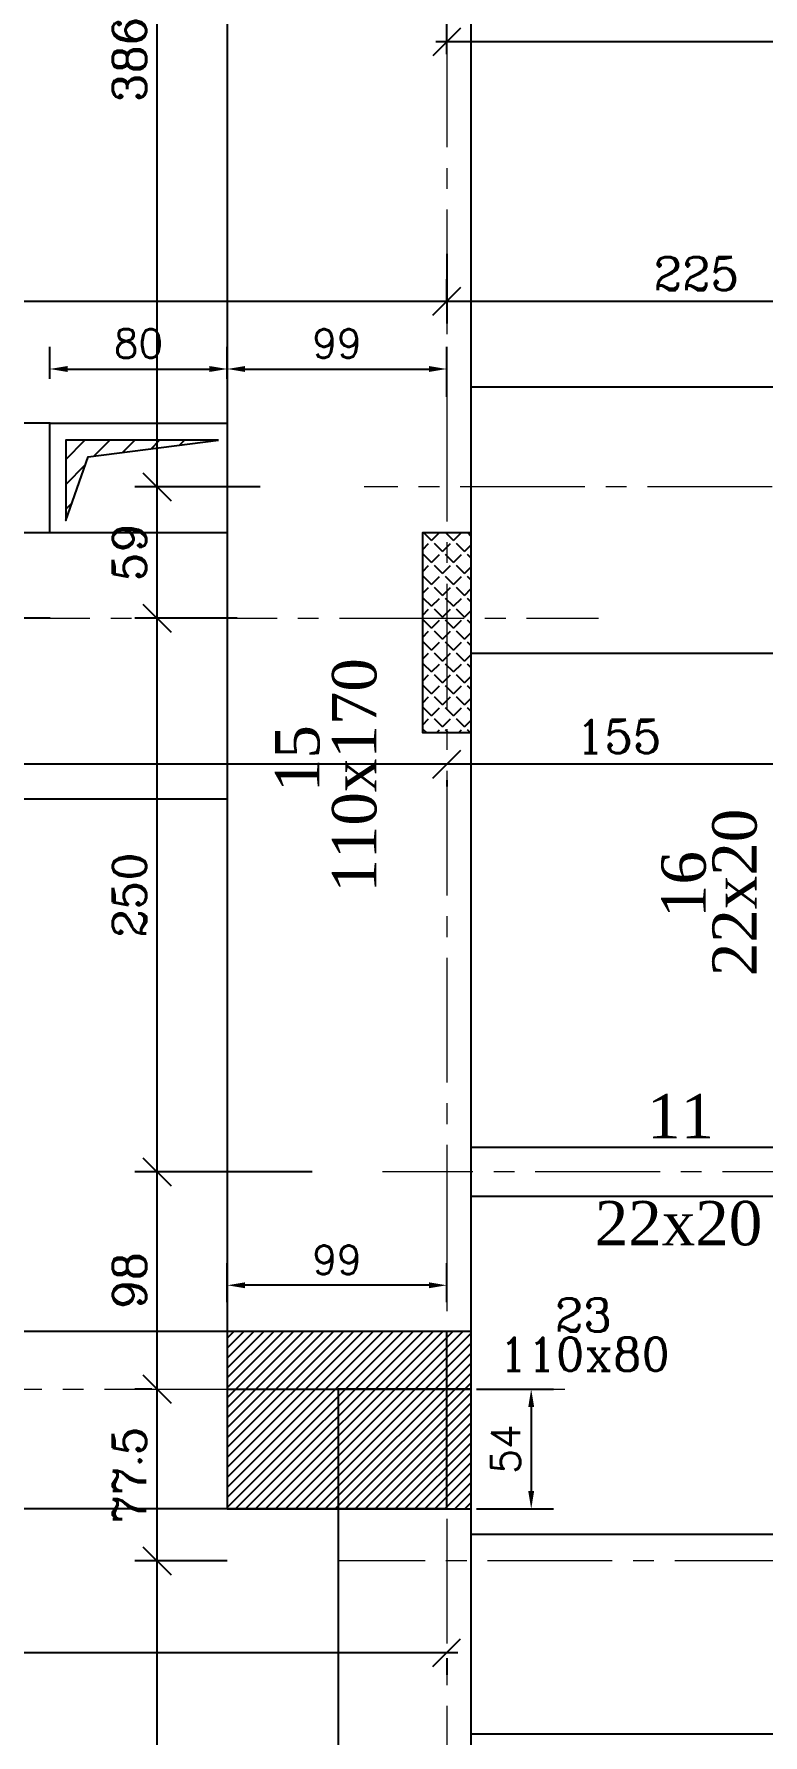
# Model space of a CAD drawing. Header units: millimetres. Extents: x -12479 to 5276, y -30 to 40263.
# Drawn here: x -4032 to -3703, y 32089 to 32856 of the extents above; entities that cross this region are included whole.
import ezdxf
from ezdxf.enums import TextEntityAlignment as Align

# ---------------------------------------------------------------- set-up
doc = ezdxf.new("R2010")
doc.units = ezdxf.units.MM
doc.linetypes.add('AXES2', pattern=[1.125, 0.75, -0.125, 0.125, -0.125])
for name, color, linetype in [('AXES', 1, 'AXES2'), ('COFFRAGE', 2, 'Continuous'), ('GAINES', 2, 'Continuous'), ('HACH', 1, 'Continuous'), ('HACHPOT', 2, 'Continuous'), ('POTEAU', 2, 'Continuous'), ('POTNAIS', 1, 'Continuous'), ('titre poteaux', 3, 'Continuous'), ('Titre poutre', 3, 'Continuous')]:
    doc.layers.add(name, color=color, linetype=linetype)
doc.layers.add('COTATIONS', color=1, linetype='Continuous', lineweight=25)
doc.styles.add('ROMANCSABA', font='romanc.shx')
doc.styles.add('ROMANTICSABA', font='romantic.ttf')
doc.styles.add('STANDSABA', font='romans.shx')
doc.dimstyles.new('GENERALE', dxfattribs={"dimtxt": 15, "dimasz": 12.5, "dimexe": 10, "dimexo": 50, "dimgap": 5, "dimtad": 1, "dimdec": 1, "dimrnd": 0.5, "dimdsep": 46, "dimtxsty": 'ROMANCSABA', "dimblk1": 'OBLIQUE', "dimblk2": 'OBLIQUE', "dimsah": 1, "dimcen": 2.5, "dimdle": 5, "dimclrd": 1, "dimclre": 1, "dimclrt": 3, "dimadec": 0, "dimazin": 0, "dimtfac": 1, "dimtdec": 1, "dimtmove": 0, "dimatfit": 3, "dimldrblk": 'OBLIQUE', "dimfxl": 0, "dimtvp": 1, "dimtolj": 1, "dimtzin": 0, "dimarcsym": 0})
doc.dimstyles.new('POTEAUX', dxfattribs={"dimtxt": 13, "dimasz": 8, "dimexe": 10, "dimexo": 20, "dimgap": 5, "dimtad": 1, "dimdec": 1, "dimrnd": 0.5, "dimdsep": 46, "dimtxsty": 'STANDSABA', "dimcen": 2.5, "dimdle": 5, "dimclrd": 1, "dimclre": 1, "dimclrt": 3, "dimadec": 0, "dimazin": 0, "dimtfac": 1, "dimtdec": 1, "dimtmove": 0, "dimatfit": 3, "dimfxl": 0, "dimtvp": 1, "dimtolj": 1, "dimtzin": 0, "dimarcsym": 0})

# ---------------------------------------------------------------- blocks, each defined once
blk = doc.blocks.new('_Oblique')
at = {"color": 0, "linetype": 'ByBlock', "lineweight": -2}
blk.add_line((-0.5, -0.5), (0.5, 0.5), dxfattribs=at)
blk = doc.blocks.new('*D42')
at = {"layer": 'COTATIONS', "color": 1, "linetype": 'ByBlock', "lineweight": -2}
for p, q in [((-3690.68, 32579.66), (-3690.68, 32517.09)), ((-3685.68, 32527.09), (-3850.68, 32527.09)), ((-3845.68, 32519.83), (-3845.68, 32517.09))]:
    blk.add_line(p, q, dxfattribs=at)
at = {"layer": 'Defpoints', "color": 0, "linetype": 'ByBlock'}
for p in [(-3690.68, 32629.66, 0.38), (-3845.68, 32569.83, 0.06), (-3845.68, 32527.09)]:
    blk.add_point(p, dxfattribs=at)
at = {"layer": 'COTATIONS', "color": 1, "linetype": 'ByBlock', "lineweight": -2, "xscale": 12.5, "yscale": 12.5, "zscale": 12.5, "rotation": 180}
blk.add_blockref('_Oblique', (-3845.68, 32527.09), dxfattribs=at)
at = {"layer": 'COTATIONS', "color": 1, "linetype": 'ByBlock', "lineweight": -2, "xscale": 12.5, "yscale": 12.5, "zscale": 12.5}
blk.add_blockref('_Oblique', (-3690.68, 32527.09), dxfattribs=at)
at = {"layer": 'COTATIONS', "color": 3, "linetype": 'ByBlock', "insert": (-3768.18, 32539.59), "char_height": 15, "attachment_point": 5, "style": 'ROMANCSABA'}
blk.add_mtext('\\A1;155', dxfattribs=at)
blk = doc.blocks.new('*D43')
at = {"layer": 'COTATIONS', "color": 1, "linetype": 'ByBlock', "lineweight": -2}
for p, q in [((-3840.68, 32527.09), (-4335.68, 32527.09)), ((-4330.68, 32526.79), (-4330.68, 32517.09)), ((-3845.68, 32519.83), (-3845.68, 32517.09))]:
    blk.add_line(p, q, dxfattribs=at)
at = {"layer": 'Defpoints', "color": 0, "linetype": 'ByBlock'}
for p in [(-4330.68, 32576.79, -0.32), (-3845.68, 32569.83, 0.06), (-4330.68, 32527.09)]:
    blk.add_point(p, dxfattribs=at)
at = {"layer": 'COTATIONS', "color": 1, "linetype": 'ByBlock', "lineweight": -2, "xscale": 12.5, "yscale": 12.5, "zscale": 12.5, "rotation": 180}
blk.add_blockref('_Oblique', (-4330.68, 32527.09), dxfattribs=at)
at = {"layer": 'COTATIONS', "color": 1, "linetype": 'ByBlock', "lineweight": -2, "xscale": 12.5, "yscale": 12.5, "zscale": 12.5}
blk.add_blockref('_Oblique', (-3845.68, 32527.09), dxfattribs=at)
at = {"layer": 'COTATIONS', "color": 3, "linetype": 'ByBlock', "insert": (-4088.18, 32539.59), "char_height": 15, "attachment_point": 5, "style": 'ROMANCSABA'}
blk.add_mtext('\\A1;485', dxfattribs=at)
blk = doc.blocks.new('*D51')
at = {"layer": 'COTATIONS', "color": 1, "linetype": 'ByBlock', "lineweight": -2}
for p, q in [((-3845.68, 32847.44), (-3845.68, 32862.91)), ((-3060.68, 32848.92), (-3060.68, 32862.91)), ((-3055.68, 32852.91), (-3850.68, 32852.91))]:
    blk.add_line(p, q, dxfattribs=at)
at = {"layer": 'Defpoints', "color": 0, "linetype": 'ByBlock'}
for p in [(-3845.68, 32852.91), (-3845.68, 32797.44, 0.02), (-3060.68, 32798.92, 0.02)]:
    blk.add_point(p, dxfattribs=at)
at = {"layer": 'COTATIONS', "color": 1, "linetype": 'ByBlock', "lineweight": -2, "xscale": 12.5, "yscale": 12.5, "zscale": 12.5, "rotation": 180}
blk.add_blockref('_Oblique', (-3845.68, 32852.91), dxfattribs=at)
at = {"layer": 'COTATIONS', "color": 1, "linetype": 'ByBlock', "lineweight": -2, "xscale": 12.5, "yscale": 12.5, "zscale": 12.5}
blk.add_blockref('_Oblique', (-3060.68, 32852.91), dxfattribs=at)
at = {"layer": 'COTATIONS', "color": 3, "linetype": 'ByBlock', "insert": (-3453.18, 32865.41), "char_height": 15, "attachment_point": 5, "style": 'ROMANCSABA'}
blk.add_mtext('\\A1;785', dxfattribs=at)
blk = doc.blocks.new('*D53')
at = {"layer": 'COTATIONS', "color": 1, "linetype": 'ByBlock', "lineweight": -2}
for p, q in [((-4735.68, 32716.01), (-4735.68, 32745.9)), ((-3845.68, 32735.71), (-3845.68, 32745.9)), ((-3840.68, 32735.9), (-4740.68, 32735.9))]:
    blk.add_line(p, q, dxfattribs=at)
at = {"layer": 'Defpoints', "color": 0, "linetype": 'ByBlock'}
for p in [(-4735.68, 32735.9), (-3845.68, 32685.71, 0.02), (-4735.68, 32666.01, -0.35)]:
    blk.add_point(p, dxfattribs=at)
at = {"layer": 'COTATIONS', "color": 1, "linetype": 'ByBlock', "lineweight": -2, "xscale": 12.5, "yscale": 12.5, "zscale": 12.5, "rotation": 180}
blk.add_blockref('_Oblique', (-4735.68, 32735.9), dxfattribs=at)
at = {"layer": 'COTATIONS', "color": 1, "linetype": 'ByBlock', "lineweight": -2, "xscale": 12.5, "yscale": 12.5, "zscale": 12.5}
blk.add_blockref('_Oblique', (-3845.68, 32735.9), dxfattribs=at)
at = {"layer": 'COTATIONS', "color": 3, "linetype": 'ByBlock', "insert": (-4290.68, 32748.4), "char_height": 15, "attachment_point": 5, "style": 'ROMANCSABA'}
blk.add_mtext('\\A1;890', dxfattribs=at)
blk = doc.blocks.new('*D56')
at = {"layer": 'COTATIONS', "color": 1, "linetype": 'ByBlock', "lineweight": -2}
for p, q in [((-3840.68, 32126.31), (-4740.68, 32126.31)), ((-3845.68, 32123.87), (-3845.68, 32116.31)), ((-4735.68, 32110.66), (-4735.68, 32116.31))]:
    blk.add_line(p, q, dxfattribs=at)
at = {"layer": 'Defpoints', "color": 0, "linetype": 'ByBlock'}
for p in [(-3845.68, 32173.87, 0.22), (-4735.68, 32160.66, -0.15), (-4735.68, 32126.31)]:
    blk.add_point(p, dxfattribs=at)
at = {"layer": 'COTATIONS', "color": 1, "linetype": 'ByBlock', "lineweight": -2, "xscale": 12.5, "yscale": 12.5, "zscale": 12.5, "rotation": 180}
blk.add_blockref('_Oblique', (-4735.68, 32126.31), dxfattribs=at)
at = {"layer": 'COTATIONS', "color": 1, "linetype": 'ByBlock', "lineweight": -2, "xscale": 12.5, "yscale": 12.5, "zscale": 12.5}
blk.add_blockref('_Oblique', (-3845.68, 32126.31), dxfattribs=at)
at = {"layer": 'COTATIONS', "color": 3, "linetype": 'ByBlock', "insert": (-4290.68, 32138.81), "char_height": 15, "attachment_point": 5, "style": 'ROMANCSABA'}
blk.add_mtext('\\A1;890', dxfattribs=at)
blk = doc.blocks.new('*D58')
at = {"layer": 'COTATIONS', "color": 1, "linetype": 'ByBlock', "lineweight": -2}
for p, q in [((-3944.68, 32167.69), (-3986.26, 32167.69)), ((-3976.26, 31862.94), (-3976.26, 32172.69)), ((-3970.05, 31867.94), (-3986.26, 31867.94))]:
    blk.add_line(p, q, dxfattribs=at)
at = {"layer": 'Defpoints', "color": 0, "linetype": 'ByBlock'}
for p in [(-3976.26, 32167.69), (-3894.68, 32167.69), (-3920.05, 31867.94)]:
    blk.add_point(p, dxfattribs=at)
at = {"layer": 'COTATIONS', "color": 1, "linetype": 'ByBlock', "lineweight": -2, "xscale": 12.5, "yscale": 12.5, "zscale": 12.5}
for p, rotation in [((-3976.26, 32167.69), 90), ((-3976.26, 31867.94), 270)]:
    blk.add_blockref('_Oblique', p, dxfattribs=dict(at, rotation=rotation))
at = {"layer": 'COTATIONS', "color": 3, "linetype": 'ByBlock', "insert": (-3988.76, 32017.82), "char_height": 15, "attachment_point": 5, "rotation": 90, "style": 'ROMANCSABA'}
blk.add_mtext('\\A1;299.5', dxfattribs=at)
blk = doc.blocks.new('*D59')
at = {"layer": 'COTATIONS', "color": 1, "linetype": 'ByBlock', "lineweight": -2}
for p, q in [((-3976.26, 32162.69), (-3976.26, 32250.19)), ((-3978.72, 32245.19), (-3986.26, 32245.19)), ((-3944.68, 32167.69), (-3986.26, 32167.69))]:
    blk.add_line(p, q, dxfattribs=at)
at = {"layer": 'Defpoints', "color": 0, "linetype": 'ByBlock'}
for p in [(-3976.26, 32245.19), (-3928.72, 32245.19), (-3894.68, 32167.69)]:
    blk.add_point(p, dxfattribs=at)
at = {"layer": 'COTATIONS', "color": 1, "linetype": 'ByBlock', "lineweight": -2, "xscale": 12.5, "yscale": 12.5, "zscale": 12.5}
for p, rotation in [((-3976.26, 32245.19), 90), ((-3976.26, 32167.69), 270)]:
    blk.add_blockref('_Oblique', p, dxfattribs=dict(at, rotation=rotation))
at = {"layer": 'COTATIONS', "color": 3, "linetype": 'ByBlock', "insert": (-3988.76, 32206.44), "char_height": 15, "attachment_point": 5, "rotation": 90, "style": 'ROMANCSABA'}
blk.add_mtext('\\A1;77.5', dxfattribs=at)
blk = doc.blocks.new('*D60')
at = {"layer": 'COTATIONS', "color": 1, "linetype": 'ByBlock', "lineweight": -2}
for p, q in [((-3906.37, 32343.19), (-3986.26, 32343.19)), ((-3976.26, 32240.19), (-3976.26, 32348.19)), ((-3978.72, 32245.19), (-3986.26, 32245.19))]:
    blk.add_line(p, q, dxfattribs=at)
at = {"layer": 'Defpoints', "color": 0, "linetype": 'ByBlock'}
for p in [(-3976.26, 32343.19), (-3856.37, 32343.19, 0.41), (-3928.72, 32245.19)]:
    blk.add_point(p, dxfattribs=at)
at = {"layer": 'COTATIONS', "color": 1, "linetype": 'ByBlock', "lineweight": -2, "xscale": 12.5, "yscale": 12.5, "zscale": 12.5}
for p, rotation in [((-3976.26, 32343.19), 90), ((-3976.26, 32245.19), 270)]:
    blk.add_blockref('_Oblique', p, dxfattribs=dict(at, rotation=rotation))
at = {"layer": 'COTATIONS', "color": 3, "linetype": 'ByBlock', "insert": (-3988.76, 32294.19), "char_height": 15, "attachment_point": 5, "rotation": 90, "style": 'ROMANCSABA'}
blk.add_mtext('\\A1;98', dxfattribs=at)
blk = doc.blocks.new('*D61')
at = {"layer": 'COTATIONS', "color": 1, "linetype": 'ByBlock', "lineweight": -2}
for p, q in [((-3976.26, 32338.19), (-3976.26, 32597.94)), ((-3940.14, 32592.94), (-3986.26, 32592.94)), ((-3914.92, 32343.19), (-3986.26, 32343.19))]:
    blk.add_line(p, q, dxfattribs=at)
at = {"layer": 'Defpoints', "color": 0, "linetype": 'ByBlock'}
for p in [(-3976.26, 32592.94), (-3890.14, 32592.94), (-3864.92, 32343.19, 0.41)]:
    blk.add_point(p, dxfattribs=at)
at = {"layer": 'COTATIONS', "color": 1, "linetype": 'ByBlock', "lineweight": -2, "xscale": 12.5, "yscale": 12.5, "zscale": 12.5}
for p, rotation in [((-3976.26, 32592.94), 90), ((-3976.26, 32343.19), 270)]:
    blk.add_blockref('_Oblique', p, dxfattribs=dict(at, rotation=rotation))
at = {"layer": 'COTATIONS', "color": 3, "linetype": 'ByBlock', "insert": (-3988.76, 32468.07), "char_height": 15, "attachment_point": 5, "rotation": 90, "style": 'ROMANCSABA'}
blk.add_mtext('\\A1;250', dxfattribs=at)
blk = doc.blocks.new('*D62')
at = {"layer": 'COTATIONS', "color": 1, "linetype": 'ByBlock', "lineweight": -2}
for p, q in [((-3976.26, 32587.94), (-3976.26, 32657.19)), ((-3929.85, 32652.19), (-3986.26, 32652.19)), ((-3940.14, 32592.94), (-3986.26, 32592.94))]:
    blk.add_line(p, q, dxfattribs=at)
at = {"layer": 'Defpoints', "color": 0, "linetype": 'ByBlock'}
for p in [(-3976.26, 32652.19), (-3879.85, 32652.19, 0.38), (-3890.14, 32592.94)]:
    blk.add_point(p, dxfattribs=at)
at = {"layer": 'COTATIONS', "color": 1, "linetype": 'ByBlock', "lineweight": -2, "xscale": 12.5, "yscale": 12.5, "zscale": 12.5}
for p, rotation in [((-3976.26, 32652.19), 90), ((-3976.26, 32592.94), 270)]:
    blk.add_blockref('_Oblique', p, dxfattribs=dict(at, rotation=rotation))
at = {"layer": 'COTATIONS', "color": 3, "linetype": 'ByBlock', "insert": (-3988.76, 32622.57), "char_height": 15, "attachment_point": 5, "rotation": 90, "style": 'ROMANCSABA'}
blk.add_mtext('\\A1;59', dxfattribs=at)
blk = doc.blocks.new('*D63')
at = {"layer": 'COTATIONS', "color": 1, "linetype": 'ByBlock', "lineweight": -2}
for p, q in [((-3976.26, 32647.19), (-3976.26, 33042.94)), ((-4002.82, 33037.94), (-3986.26, 33037.94)), ((-3929.85, 32652.19), (-3986.26, 32652.19))]:
    blk.add_line(p, q, dxfattribs=at)
at = {"layer": 'Defpoints', "color": 0, "linetype": 'ByBlock'}
for p in [(-3976.26, 33037.94), (-3952.82, 33037.94, 0.19), (-3879.85, 32652.19, 0.38)]:
    blk.add_point(p, dxfattribs=at)
at = {"layer": 'COTATIONS', "color": 1, "linetype": 'ByBlock', "lineweight": -2, "xscale": 12.5, "yscale": 12.5, "zscale": 12.5}
for p, rotation in [((-3976.26, 33037.94), 90), ((-3976.26, 32652.19), 270)]:
    blk.add_blockref('_Oblique', p, dxfattribs=dict(at, rotation=rotation))
at = {"layer": 'COTATIONS', "color": 3, "linetype": 'ByBlock', "insert": (-3988.76, 32845.07), "char_height": 15, "attachment_point": 5, "rotation": 90, "style": 'ROMANCSABA'}
blk.add_mtext('\\A1;386', dxfattribs=at)
blk = doc.blocks.new('*D144')
at = {"layer": 'COTATIONS', "color": 1, "linetype": 'ByBlock', "lineweight": -2}
for p, q in [((-3845.68, 32757.37), (-3845.68, 32725.9)), ((-3620.68, 32737.41), (-3620.68, 32745.9)), ((-3615.68, 32735.9), (-3850.68, 32735.9))]:
    blk.add_line(p, q, dxfattribs=at)
at = {"layer": 'Defpoints', "color": 0, "linetype": 'ByBlock'}
for p in [(-3845.68, 32807.37, 0.36), (-3845.68, 32735.9), (-3620.68, 32687.41, 0.38)]:
    blk.add_point(p, dxfattribs=at)
at = {"layer": 'COTATIONS', "color": 1, "linetype": 'ByBlock', "lineweight": -2, "xscale": 12.5, "yscale": 12.5, "zscale": 12.5, "rotation": 180}
blk.add_blockref('_Oblique', (-3845.68, 32735.9), dxfattribs=at)
at = {"layer": 'COTATIONS', "color": 1, "linetype": 'ByBlock', "lineweight": -2, "xscale": 12.5, "yscale": 12.5, "zscale": 12.5}
blk.add_blockref('_Oblique', (-3620.68, 32735.9), dxfattribs=at)
at = {"layer": 'COTATIONS', "color": 3, "linetype": 'ByBlock', "insert": (-3733.18, 32748.4), "char_height": 15, "attachment_point": 5, "style": 'ROMANCSABA'}
blk.add_mtext('\\A1;225', dxfattribs=at)
blk = doc.blocks.new('*D178')
at = {"layer": 'COTATIONS', "color": 1, "linetype": 'ByBlock', "lineweight": -2}
for p, q in [((-3944.68, 32284.43), (-3944.68, 32302.05)), ((-3845.68, 32284.43), (-3845.68, 32302.05)), ((-3853.68, 32292.05), (-3936.68, 32292.05))]:
    blk.add_line(p, q, dxfattribs=at)
at = {"layer": 'COTATIONS', "color": 1, "linetype": 'ByBlock'}
for points in [[(-3936.68, 32293.38), (-3936.68, 32290.72), (-3944.68, 32292.05)], [(-3853.68, 32293.38), (-3853.68, 32290.72), (-3845.68, 32292.05)]]:
    blk.add_solid(points, dxfattribs=at)
at = {"layer": 'Defpoints', "color": 0, "linetype": 'ByBlock'}
for p in [(-3944.68, 32292.05), (-3944.68, 32264.43), (-3845.68, 32264.43, 0.19)]:
    blk.add_point(p, dxfattribs=at)
at = {"layer": 'COTATIONS', "color": 3, "linetype": 'ByBlock', "insert": (-3895.18, 32303.55), "char_height": 13, "attachment_point": 5, "style": 'STANDSABA'}
blk.add_mtext('\\A1;99', dxfattribs=at)
blk = doc.blocks.new('*D179')
at = {"layer": 'COTATIONS', "color": 1, "linetype": 'ByBlock', "lineweight": -2}
for p, q in [((-3832.3, 32245.19), (-3797.62, 32245.19)), ((-3807.62, 32237.19), (-3807.62, 32199.19)), ((-3832.3, 32191.19), (-3797.62, 32191.19))]:
    blk.add_line(p, q, dxfattribs=at)
at = {"layer": 'COTATIONS', "color": 1, "linetype": 'ByBlock'}
for points in [[(-3808.95, 32237.19), (-3806.29, 32237.19), (-3807.62, 32245.19)], [(-3808.95, 32199.19), (-3806.29, 32199.19), (-3807.62, 32191.19)]]:
    blk.add_solid(points, dxfattribs=at)
at = {"layer": 'Defpoints', "color": 0, "linetype": 'ByBlock'}
for p in [(-3852.3, 32245.19), (-3852.3, 32191.19), (-3807.62, 32191.19)]:
    blk.add_point(p, dxfattribs=at)
at = {"layer": 'COTATIONS', "color": 3, "linetype": 'ByBlock', "insert": (-3819.12, 32218.19), "char_height": 13, "attachment_point": 5, "rotation": 90, "style": 'STANDSABA'}
blk.add_mtext('\\A1;54', dxfattribs=at)
blk = doc.blocks.new('*D223')
at = {"layer": 'COTATIONS', "color": 1, "linetype": 'ByBlock', "lineweight": -2}
for p, q in [((-4024.44, 32680.94), (-4064.22, 32680.94)), ((-4054.22, 32600.94), (-4054.22, 32672.94)), ((-4024.44, 32592.94), (-4064.22, 32592.94))]:
    blk.add_line(p, q, dxfattribs=at)
at = {"layer": 'COTATIONS', "color": 1, "linetype": 'ByBlock'}
for points in [[(-4055.55, 32672.94), (-4052.88, 32672.94), (-4054.22, 32680.94)], [(-4055.55, 32600.94), (-4052.88, 32600.94), (-4054.22, 32592.94)]]:
    blk.add_solid(points, dxfattribs=at)
at = {"layer": 'Defpoints', "color": 0, "linetype": 'ByBlock'}
for p in [(-4054.22, 32680.94), (-4004.44, 32680.94), (-4004.44, 32592.94)]:
    blk.add_point(p, dxfattribs=at)
at = {"layer": 'COTATIONS', "color": 3, "linetype": 'ByBlock', "insert": (-4065.72, 32636.94), "char_height": 13, "attachment_point": 5, "rotation": 90, "style": 'STANDSABA'}
blk.add_mtext('\\A1;88', dxfattribs=at)
blk = doc.blocks.new('*D224')
at = {"layer": 'COTATIONS', "color": 1, "linetype": 'ByBlock', "lineweight": -2}
for p, q in [((-4024.68, 32700.94), (-4024.68, 32715.38)), ((-3944.68, 32700.94), (-3944.68, 32715.38)), ((-4016.68, 32705.38), (-3952.68, 32705.38))]:
    blk.add_line(p, q, dxfattribs=at)
at = {"layer": 'COTATIONS', "color": 1, "linetype": 'ByBlock'}
for points in [[(-4016.68, 32706.71), (-4016.68, 32704.05), (-4024.68, 32705.38)], [(-3952.68, 32706.71), (-3952.68, 32704.05), (-3944.68, 32705.38)]]:
    blk.add_solid(points, dxfattribs=at)
at = {"layer": 'Defpoints', "color": 0, "linetype": 'ByBlock'}
for p in [(-3944.68, 32705.38), (-4024.68, 32680.94), (-3944.68, 32680.94)]:
    blk.add_point(p, dxfattribs=at)
at = {"layer": 'COTATIONS', "color": 3, "linetype": 'ByBlock', "insert": (-3984.68, 32716.88), "char_height": 13, "attachment_point": 5, "style": 'STANDSABA'}
blk.add_mtext('\\A1;80', dxfattribs=at)
blk = doc.blocks.new('*D225')
at = {"layer": 'COTATIONS', "color": 1, "linetype": 'ByBlock', "lineweight": -2}
for p, q in [((-3944.68, 32700.94), (-3944.68, 32715.38)), ((-3845.68, 32692.84), (-3845.68, 32715.38)), ((-3936.68, 32705.38), (-3853.68, 32705.38))]:
    blk.add_line(p, q, dxfattribs=at)
at = {"layer": 'COTATIONS', "color": 1, "linetype": 'ByBlock'}
for points in [[(-3936.68, 32706.71), (-3936.68, 32704.05), (-3944.68, 32705.38)], [(-3853.68, 32706.71), (-3853.68, 32704.05), (-3845.68, 32705.38)]]:
    blk.add_solid(points, dxfattribs=at)
at = {"layer": 'Defpoints', "color": 0, "linetype": 'ByBlock'}
for p in [(-3845.68, 32705.38), (-3944.68, 32680.94), (-3845.68, 32672.84, 0.02)]:
    blk.add_point(p, dxfattribs=at)
at = {"layer": 'COTATIONS', "color": 3, "linetype": 'ByBlock', "insert": (-3895.18, 32716.88), "char_height": 13, "attachment_point": 5, "style": 'STANDSABA'}
blk.add_mtext('\\A1;99', dxfattribs=at)

msp = doc.modelspace()

# ---------------------------------------------------------------- hatches: boundary and pattern name
at = {"layer": 'GAINES', "linetype": 'ByBlock'}
h = msp.add_hatch(dxfattribs=at)
h.set_pattern_fill('ANSI31', color=1, scale=2.5)
h.set_pattern_definition([(45, (0, 3500), (-5.61266, 5.61266), [])])
h.paths.add_polyline_path([(-3948.55, 32673.22), (-4017.5, 32673.22), (-4017.5, 32637.06), (-4007.33, 32665.74)])
at = {"layer": 'HACH', "linetype": 'ByBlock'}
h = msp.add_hatch(dxfattribs=at)
h.set_pattern_fill('ANGLE', color=256, angle=45)
h.set_pattern_definition([(45, (0, 0), (-4.9391409, 4.9391409), [5.08, -1.905]), (135, (0, 0), (-4.9391409, -4.9391409), [5.08, -1.905])])
h.paths.add_polyline_path([(-3834.68, 32541.44), (-3834.68, 32631.44), (-3856.68, 32631.44), (-3856.68, 32541.44)])
at = {"layer": 'HACHPOT', "linetype": 'ByBlock'}
h = msp.add_hatch(dxfattribs=at)
h.set_pattern_fill('ANSI31', color=256)
h.paths.add_polyline_path([(-3834.68, 32191.19), (-3834.68, 32271.19), (-3944.68, 32271.19), (-3944.68, 32191.19)])
h = msp.add_hatch(dxfattribs=at)
h.set_pattern_fill('ANSI31', color=256)
h.paths.add_polyline_path([(-3834.68, 32191.19), (-3834.68, 32271.19), (-3944.68, 32271.19), (-3944.68, 32191.19)])

# ---------------------------------------------------------------- linework, layer by layer
at = {"layer": 'AXES', "lineweight": 0, "ltscale": 75}
for p, q in [((-3845.68, 33452.28, -0.29), (-3845.68, 31790.65, 0.38)), ((-3024, 32652.19, 0.38), (-3882.89, 32652.19, 0.38)), ((-3580.79, 32343.19, 0.41), (-3874.61, 32343.19, 0.41)), ((-4843.81, 32245.19, 0.38), (-3792.4, 32245.19, 0.38)), ((-3011.68, 32167.69, 0.38), (-3894.68, 32167.69, 0.38))]:
    msp.add_line(p, q, dxfattribs=at)
at = {"layer": 'AXES', "color": 1, "lineweight": 0, "ltscale": 75}
msp.add_line((-5159.72, 32592.94), (-3777.24, 32592.94), dxfattribs=at)
at = {"layer": 'COFFRAGE'}
for p, q in [((-3845.68, 32271.19), (-4695.56, 32271.19)), ((-3845.68, 32191.19), (-3845.68, 32271.19)), ((-3845.68, 32191.19), (-4695.56, 32191.19))]:
    msp.add_line(p, q, dxfattribs=at)
for points in [[(-3834.68, 32245.19), (-3834.68, 33038.19), (-3944.68, 33038.19), (-3944.68, 32245.19), (-3834.68, 32245.19)], [(-3834.68, 31867.94), (-3834.68, 32245.19), (-3894.68, 32245.19), (-3894.68, 31867.94), (-3834.68, 31867.94)]]:
    msp.add_lwpolyline(points, close=True, dxfattribs=at)
for points in [[(-3071.68, 32697.19), (-3834.68, 32697.19)], [(-3944.68, 32631.44), (-4695.56, 32631.44)], [(-3834.68, 32577.19), (-3071.68, 32577.19)], [(-4695.56, 32511.44), (-3944.68, 32511.44)], [(-3071.68, 32179.69), (-3834.68, 32179.69)], [(-3834.68, 32089.69), (-3071.68, 32089.69)]]:
    msp.add_lwpolyline(points, dxfattribs=at)
at = {"layer": 'COFFRAGE', "elevation": 0.41}
for points in [[(-3631.68, 32354.19), (-3834.68, 32354.19)], [(-3834.68, 32332.19), (-3631.68, 32332.19)]]:
    msp.add_lwpolyline(points, dxfattribs=at)
at = {"layer": 'GAINES', "linetype": 'ByBlock'}
msp.add_lwpolyline([(-4024.68, 32680.94), (-3944.68, 32680.94), (-3944.68, 32631.44), (-4024.68, 32631.44)], close=True, dxfattribs=at)
at = {"layer": 'GAINES', "color": 1, "linetype": 'ByBlock'}
msp.add_lwpolyline([(-3948.55, 32673.22), (-4017.5, 32673.22), (-4017.5, 32637.06), (-4007.33, 32665.74), (-3948.55, 32673.22)], dxfattribs=at)
at = {"layer": 'POTEAU'}
msp.add_lwpolyline([(-3834.68, 32191.19), (-3834.68, 32271.19), (-3944.68, 32271.19), (-3944.68, 32191.19), (-3834.68, 32191.19)], close=True, dxfattribs=at)
at = {"layer": 'POTNAIS'}
msp.add_lwpolyline([(-3834.68, 32541.44), (-3834.68, 32631.44), (-3856.68, 32631.44), (-3856.68, 32541.44), (-3834.68, 32541.44)], close=True, dxfattribs=at)

# ---------------------------------------------------------------- texts
at = {"layer": 'titre poteaux', "style": 'ROMANCSABA'}
msp.add_text('23', height=15, dxfattribs=at).set_placement((-3784.13, 32271.14), align=Align.CENTER)
msp.add_text('110x80', height=15, dxfattribs=at).set_placement((-3783.65, 32268.43), align=Align.TOP_CENTER)
at = {"layer": 'Titre poutre', "style": 'ROMANTICSABA'}
for s, rotation, p in [('110x170', 90.00005, (-3877.4, 32522.07)), ('15', 90.00005, (-3903.08, 32529.63)), ('22x20', 90, (-3705.97, 32469.26)), ('16', 90, (-3728.95, 32472.82)), ('11', 359.99999, (-3740.25, 32358.34)), ('22x20', 359.99999, (-3741.21, 32310.08))]:
    msp.add_text(s, height=20, rotation=rotation, dxfattribs=at).set_placement(p, align=Align.CENTER)

# ---------------------------------------------------------------- dimensions: what is measured, and where the dimension line sits
at = {"layer": 'COTATIONS', "linetype": 'ByBlock'}
for base, p1, p2, picture, middle in [((-3976.2567, 33037.942), (-3879.8502, 32652.1916, 0.3786), (-3952.8195, 33037.942, 0.1922), '*D63', (-3988.7567, 32845.0668)), ((-3976.2567, 32652.1916), (-3890.1446, 32592.9417), (-3879.8502, 32652.1916, 0.3786), '*D62', (-3988.7567, 32622.5666)), ((-3976.2567, 32592.9417), (-3864.924, 32343.1915, 0.4135), (-3890.1446, 32592.9417), '*D61', (-3988.7567, 32468.0666)), ((-3976.26, 32343.19), (-3928.72, 32245.19), (-3856.37, 32343.19, 0.41), '*D60', (-3988.76, 32294.19)), ((-3976.26, 32245.19), (-3894.68, 32167.69), (-3928.72, 32245.19), '*D59', (-3988.76, 32206.44))]:
    dim = msp.add_linear_dim(base=base, p1=p1, p2=p2, angle=90, dimstyle='GENERALE', override={"dimtmove": 1}, dxfattribs=at)
    dim.commit()
    dim.dimension.update_dxf_attribs({"geometry": picture, "text_midpoint": middle})
for base, p1, p2, dimstyle, picture, middle in [((-3845.68, 32852.91), (-3060.68, 32798.92, 0.02), (-3845.68, 32797.44, 0.02), 'GENERALE', '*D51', (-3453.18, 32865.41)), ((-4735.68, 32735.9), (-3845.68, 32685.71, 0.02), (-4735.68, 32666.01, -0.35), 'GENERALE', '*D53', (-4290.68, 32748.4)), ((-3944.68, 32705.38), (-4024.68, 32680.94), (-3944.68, 32680.94), 'POTEAUX', '*D224', (-3984.68, 32716.88)), ((-3944.68, 32292.05), (-3845.68, 32264.43, 0.19), (-3944.68, 32264.43), 'POTEAUX', '*D178', (-3895.18, 32303.55)), ((-4735.68, 32126.31), (-3845.68, 32173.87, 0.22), (-4735.68, 32160.66, -0.15), 'GENERALE', '*D56', (-4290.68, 32138.81))]:
    dim = msp.add_linear_dim(base=base, p1=p1, p2=p2, dimstyle=dimstyle, dxfattribs=at)
    dim.commit()
    dim.dimension.update_dxf_attribs({"geometry": picture, "text_midpoint": middle})
for base, p1, p2, dimstyle, picture, middle in [((-3845.68, 32735.9), (-3620.68, 32687.41, 0.38), (-3845.68, 32807.37, 0.36), 'GENERALE', '*D144', (-3733.18, 32748.4)), ((-3845.68, 32705.38), (-3944.68, 32680.94), (-3845.68, 32672.84, 0.02), 'POTEAUX', '*D225', (-3895.18, 32716.88)), ((-3845.68, 32527.09), (-3690.68, 32629.66, 0.38), (-3845.68, 32569.83, 0.06), 'GENERALE', '*D42', (-3768.18, 32539.59)), ((-4330.68, 32527.09), (-3845.68, 32569.83, 0.06), (-4330.68, 32576.79, -0.32), 'GENERALE', '*D43', (-4088.18, 32539.59))]:
    dim = msp.add_linear_dim(base=base, p1=p1, p2=p2, dimstyle=dimstyle, override={"dimtmove": 1}, dxfattribs=at)
    dim.commit()
    dim.dimension.update_dxf_attribs({"geometry": picture, "text_midpoint": middle})
for base, p1, p2, dimstyle, picture, middle in [((-4054.22, 32680.94), (-4004.44, 32592.94), (-4004.44, 32680.94), 'POTEAUX', '*D223', (-4065.72, 32636.94)), ((-3807.62, 32191.19), (-3852.3, 32245.19), (-3852.3, 32191.19), 'POTEAUX', '*D179', (-3819.12, 32218.19)), ((-3976.2567, 32167.6916), (-3920.0539, 31867.9417), (-3894.6771, 32167.6916), 'GENERALE', '*D58', (-3988.7567, 32017.8166))]:
    dim = msp.add_linear_dim(base=base, p1=p1, p2=p2, angle=90, dimstyle=dimstyle, dxfattribs=at)
    dim.commit()
    dim.dimension.update_dxf_attribs({"geometry": picture, "text_midpoint": middle})

doc.saveas('drawing.dxf')
